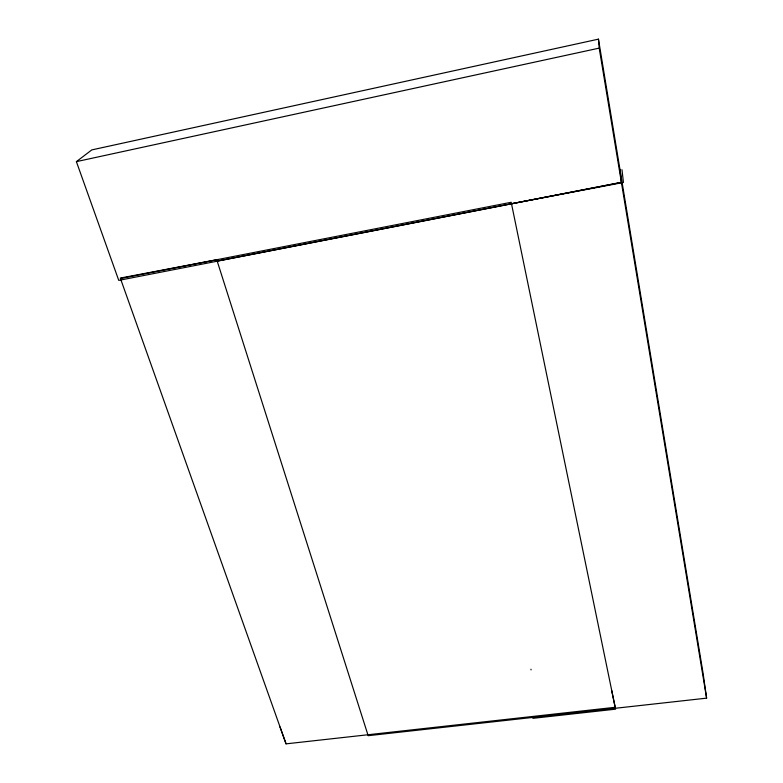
<?xml version="1.0" encoding="UTF-8"?>
<svg xmlns="http://www.w3.org/2000/svg" width="783" height="783" viewBox="0 0 783 783"><rect width="100%" height="100%" fill="white"/><g stroke="black" fill="none" stroke-linecap="round" stroke-linejoin="round"><path stroke-width="1.17" d="M619.95 169.324L621.399 182.419L118.752 280.383L76.391 161.641L91.797 149.905L598.457 39.15L703.163 673.781L706.609 698.152L368.176 735.687L216.754 259.741L120.288 278.073M76.391 161.641L599.21 48.115L598.457 39.15M217.185 261.091L621.389 182.312M511.485 203.737L623.444 182.459L621.966 169.696M279.991 726.967L286.059 743.85L615.193 707.294M532.871 718.334L615.575 709.173L511.191 202.288L120.455 278.533L286.059 743.85M530.923 669.24L531.07 669.876M611.601 690.166L615.389 708.272M599.21 48.115L706.609 698.152"/></g></svg>
